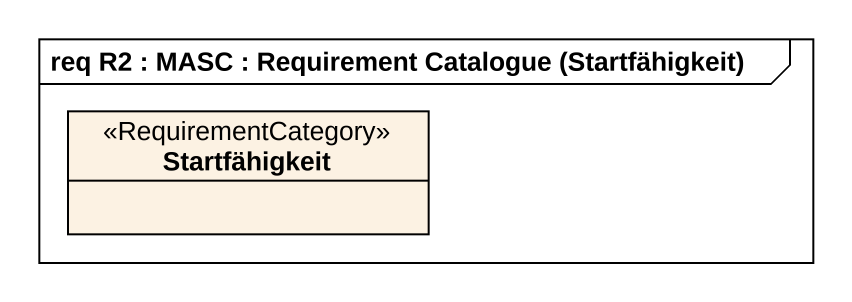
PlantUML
@startuml
mainframe req R2 : MASC : Requirement Catalogue (Startfähigkeit)
hide circle
hide empty members
class Startfähigkeit <<RequirementCategory>>
@enduml
